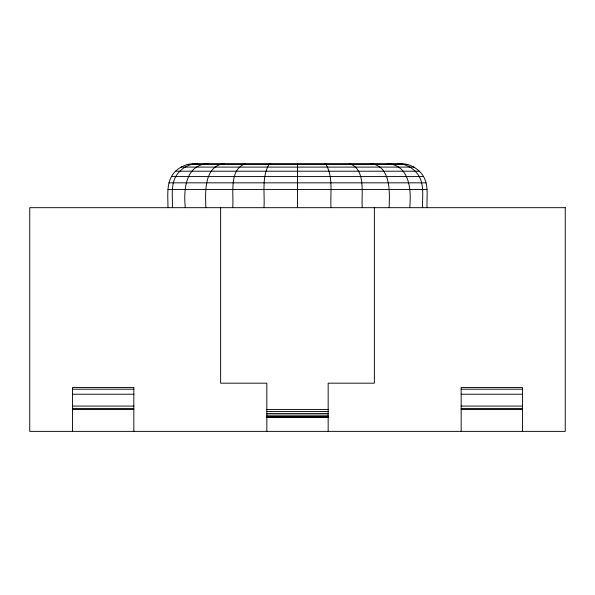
<?xml version="1.0" encoding="UTF-8"?>
<svg xmlns="http://www.w3.org/2000/svg" width="595" height="595" viewBox="0 0 595 595"><rect width="100%" height="100%" fill="white"/><g stroke="black" fill="none" stroke-linecap="round" stroke-linejoin="round"><path stroke-width="0.89" d="M167.946 207.677C168.065 195.361 165.708 180.761 175.532 171.211C180.508 166.518 187.016 163.826 193.858 163.625L401.142 163.625C410.267 163.781 418.887 168.757 423.588 176.581C428.883 186.094 426.563 197.317 427.054 207.677M270.673 163.625L268.94 164.51C261.525 177.444 264.909 193.516 263.972 207.677M245.675 163.625C228.487 169.181 233.924 194.379 232.719 207.677M224.211 163.625C203.676 166.131 205.342 192.75 205.892 207.677M207.744 163.625C185.112 164.927 183.528 190.355 185.298 207.677M197.384 163.625C188.459 163.781 180.159 168.883 175.711 176.581C170.579 186.146 172.847 197.317 172.357 207.677M187.15 164.51L407.85 164.51M180.902 167.098L414.098 167.098M175.532 171.211L419.468 171.211M171.412 176.581L423.588 176.581M168.824 182.829L426.176 182.829M167.946 189.537L427.054 189.537M72.501 389.212L133.83 389.212M461.17 389.212L522.499 389.212M72.501 394.217L133.83 394.217M461.17 394.217L522.499 394.217M72.501 406.08L133.83 406.08M461.17 406.08L522.499 406.08M72.501 408.579L133.83 408.579M461.17 408.579L522.499 408.579M72.501 409.434L133.83 409.434M266.835 409.434L328.165 409.434M461.17 409.434L522.499 409.434M266.835 411.517L328.165 411.517M266.835 413.451L328.165 413.451M266.835 415.117L328.165 415.117M266.835 416.396L328.165 416.396M266.835 417.199L328.165 417.199M266.835 417.467L328.165 417.467M397.616 163.625C406.541 163.781 414.841 168.883 419.289 176.581C424.421 186.146 422.153 197.317 422.643 207.677M387.256 163.625C409.888 164.927 411.472 190.355 409.702 207.677M370.789 163.625C391.324 166.131 389.658 192.75 389.108 207.677M349.325 163.625C366.513 169.181 361.076 194.379 362.281 207.677M324.327 163.625L326.06 164.51C333.475 177.444 330.091 193.516 331.028 207.677M522.499 431.375L522.499 387.501L461.17 387.501L461.17 431.375M374.367 207.677L374.367 383.18L328.165 383.18L328.165 431.375M297.5 163.625L297.5 207.677M266.835 431.375L266.835 383.18L220.633 383.18L220.633 207.677M133.83 431.375L133.83 387.501L72.501 387.501L72.501 431.375M565.25 207.677L29.75 207.677L29.75 431.375L565.25 431.375L565.25 207.677"/></g></svg>
